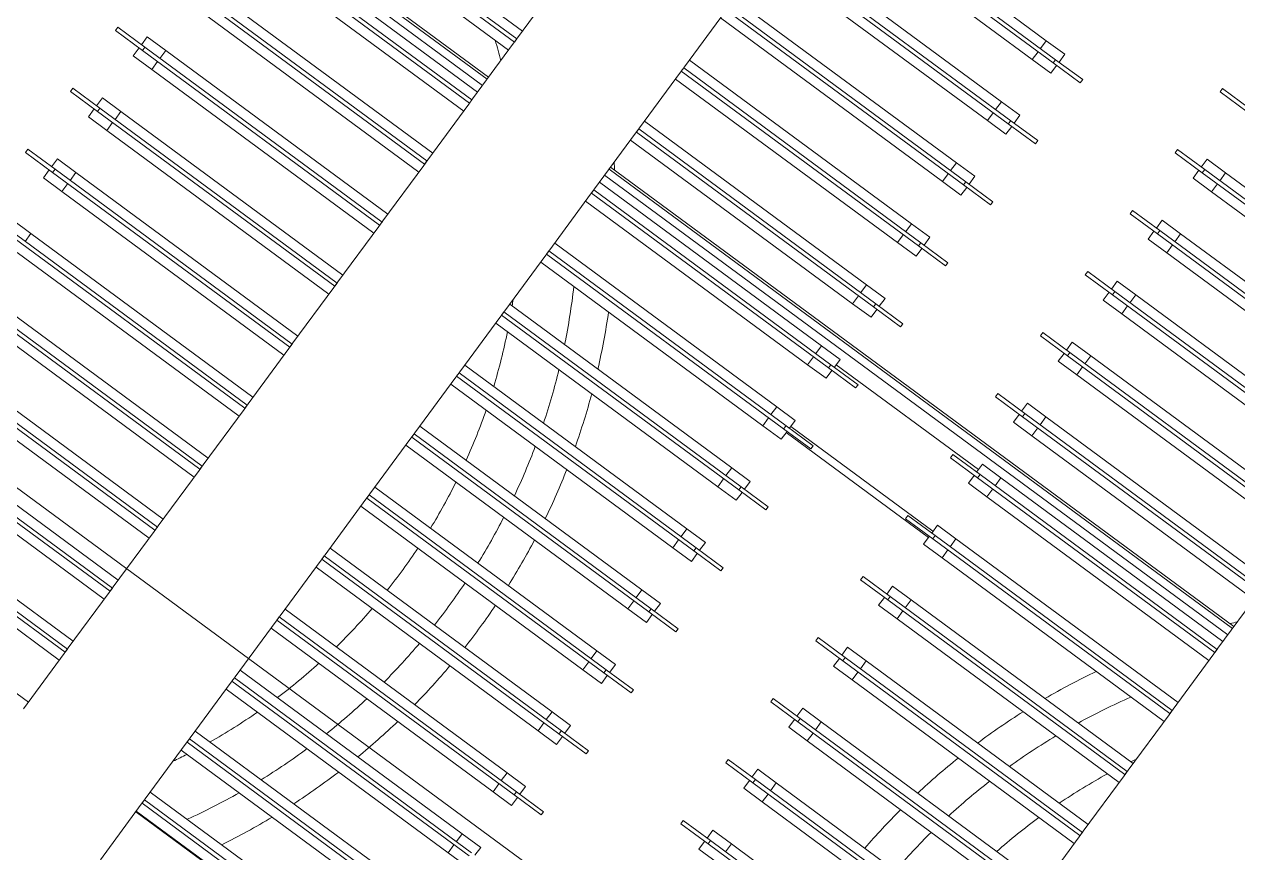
# Model space of a CAD drawing. Header units: metres. Extents: x 432095 to 435012, y 2470938 to 2473256.
# Drawn here: x 433754.327 to 433755.048, y 2471304.775 to 2471305.266 of the extents above; entities that cross this region are included whole.
import ezdxf

# ---------------------------------------------------------------- set-up
doc = ezdxf.new("R2010")
doc.units = ezdxf.units.M
doc.header["$MEASUREMENT"] = 0
doc.linetypes.add('MB D$0$HIDDEN', pattern=[0.375, 0.25, -0.125])
doc.layers.add('cong trinh tram 110kv', color=7, linetype='Continuous', lineweight=5)
doc.layers.add('MB D$0$net dut du kien lam', color=8, linetype='MB D$0$HIDDEN', lineweight=20)

# ---------------------------------------------------------------- blocks, each defined once
blk = doc.blocks.new('MB D$0$MBA 63')
at = {"layer": 'MB D$0$net dut du kien lam', "color": 0, "linetype": 'ByBlock', "ltscale": 3}
blk.add_lwpolyline([(104138.6, 27512.25), (104138.6, 33512.25), (100638.6, 33512.25), (100638.6, 27512.25)], close=True, dxfattribs=at)
blk = doc.blocks.new('MB D$0$mba 1')
at = {"layer": 'cong trinh tram 110kv'}
for p, q in [((-19232.71, 4567.45), (-19232.71, 4526.45)), ((-19232.71, 4531.95), (-18772.71, 4531.95)), ((-19232.71, 4531.45), (-19068.87, 4531.45)), ((-19322.71, 4522.45), (-19322.71, 4481.45)), ((-19232.71, 4522.45), (-19232.71, 4526.45)), ((-19057.71, 4525.65), (-19232.71, 4525.65)), ((-19232.71, 4525.65), (-19232.71, 4523.25)), ((-19232.71, 4523.25), (-19057.71, 4523.25)), ((-19232.71, 4522.45), (-19232.71, 4481.45)), ((-19322.71, 4517.45), (-19486.55, 4517.45)), ((-19068.87, 4517.45), (-19232.71, 4517.45)), ((-19486.55, 4486.45), (-19322.71, 4486.45)), ((-19232.71, 4486.45), (-19068.87, 4486.45)), ((-19322.71, 4480.65), (-19497.71, 4480.65)), ((-19497.71, 4478.25), (-19322.71, 4478.25)), ((-19322.71, 4481.45), (-19322.71, 4477.45)), ((-19322.71, 4478.25), (-19322.71, 4480.65)), ((-19322.71, 4477.45), (-19322.71, 4436.45)), ((-19232.71, 4477.45), (-19232.71, 4481.45)), ((-19057.71, 4480.65), (-19232.71, 4480.65)), ((-19232.71, 4480.65), (-19232.71, 4478.25)), ((-19232.71, 4478.25), (-19057.71, 4478.25)), ((-19232.71, 4477.45), (-19232.71, 4436.45)), ((-19322.71, 4472.45), (-19486.55, 4472.45)), ((-19068.87, 4472.45), (-19232.71, 4472.45)), ((-19486.55, 4441.45), (-19322.71, 4441.45)), ((-19232.71, 4441.45), (-19068.87, 4441.45)), ((-19055.21, 4441.45), (-19068.87, 4441.45)), ((-19068.87, 4441.45), (-19068.87, 4435.65)), ((-19322.71, 4435.65), (-19497.71, 4435.65)), ((-19322.71, 4436.45), (-19322.71, 4432.45)), ((-19322.71, 4433.25), (-19322.71, 4435.65)), ((-19232.71, 4432.45), (-19232.71, 4436.45)), ((-19057.71, 4435.65), (-19232.71, 4435.65)), ((-19232.71, 4435.65), (-19232.71, 4433.25)), ((-19497.71, 4433.25), (-19322.71, 4433.25)), ((-19322.71, 4427.45), (-19486.55, 4427.45)), ((-19322.71, 4432.45), (-19322.71, 4391.45)), ((-19232.71, 4433.25), (-19057.71, 4433.25)), ((-19232.71, 4432.45), (-19232.71, 4391.45)), ((-19068.87, 4427.45), (-19232.71, 4427.45)), ((-19068.87, 4427.45), (-19068.87, 4433.25)), ((-19068.87, 4427.45), (-19055.21, 4427.45)), ((-19055.21, 4427.45), (-19055.21, 4433.25)), ((-19322.71, 4390.65), (-19497.71, 4390.65)), ((-19486.55, 4396.45), (-19322.71, 4396.45)), ((-19322.71, 4391.45), (-19322.71, 4387.45)), ((-19322.71, 4388.25), (-19322.71, 4390.65)), ((-19232.71, 4396.45), (-19068.87, 4396.45)), ((-19232.71, 4387.45), (-19232.71, 4391.45)), ((-19057.71, 4390.65), (-19232.71, 4390.65)), ((-19232.71, 4390.65), (-19232.71, 4388.25)), ((-19055.21, 4396.45), (-19068.87, 4396.45)), ((-19068.87, 4396.45), (-19068.87, 4390.65)), ((-19057.71, 4390.65), (-19037.71, 4390.65)), ((-19057.71, 4390.65), (-19057.71, 4388.25)), ((-19055.21, 4396.45), (-19055.21, 4390.65)), ((-19037.71, 4388.25), (-19037.71, 4390.65)), ((-19497.71, 4388.25), (-19322.71, 4388.25)), ((-19322.71, 4387.45), (-19322.71, 4346.45)), ((-19232.71, 4388.25), (-19057.71, 4388.25)), ((-19232.71, 4387.45), (-19232.71, 4346.45)), ((-19068.87, 4382.45), (-19068.87, 4388.25)), ((-19037.71, 4388.25), (-19057.71, 4388.25)), ((-19055.21, 4382.45), (-19055.21, 4388.25)), ((-19322.71, 4382.45), (-19486.55, 4382.45)), ((-19068.87, 4382.45), (-19232.71, 4382.45)), ((-19068.87, 4382.45), (-19055.21, 4382.45)), ((-19486.55, 4351.45), (-19322.71, 4351.45)), ((-19232.71, 4351.45), (-19068.87, 4351.45)), ((-19055.21, 4351.45), (-19068.87, 4351.45)), ((-19068.87, 4351.45), (-19068.87, 4345.65)), ((-19055.21, 4351.45), (-19055.21, 4345.65)), ((-18936.55, 4351.45), (-18950.21, 4351.45)), ((-18950.21, 4351.45), (-18950.21, 4345.65)), ((-19322.71, 4345.65), (-19497.71, 4345.65)), ((-19497.71, 4343.25), (-19322.71, 4343.25)), ((-19322.71, 4346.45), (-19322.71, 4342.45)), ((-19322.71, 4343.25), (-19322.71, 4345.65)), ((-19322.71, 4342.45), (-19322.71, 4301.45)), ((-19232.71, 4342.45), (-19232.71, 4346.45)), ((-19057.71, 4345.65), (-19232.71, 4345.65)), ((-19232.71, 4345.65), (-19232.71, 4343.25)), ((-19232.71, 4343.25), (-19057.71, 4343.25)), ((-19232.71, 4342.45), (-19232.71, 4301.45)), ((-19068.87, 4337.45), (-19068.87, 4343.25)), ((-19057.71, 4345.65), (-19037.71, 4345.65)), ((-19057.71, 4345.65), (-19057.71, 4343.25)), ((-19037.71, 4343.25), (-19057.71, 4343.25)), ((-19055.21, 4337.45), (-19055.21, 4343.25)), ((-19037.71, 4343.25), (-19037.71, 4345.65)), ((-18967.71, 4345.65), (-18947.71, 4345.65)), ((-18967.71, 4345.65), (-18967.71, 4343.25)), ((-18947.71, 4343.25), (-18967.71, 4343.25)), ((-18950.21, 4337.45), (-18950.21, 4343.25)), ((-18947.71, 4343.25), (-18947.71, 4345.65)), ((-18772.71, 4345.65), (-18947.71, 4345.65)), ((-18947.71, 4343.25), (-18772.71, 4343.25)), ((-18936.55, 4337.45), (-18936.55, 4343.25)), ((-19322.71, 4337.45), (-19486.55, 4337.45)), ((-19068.87, 4337.45), (-19232.71, 4337.45)), ((-19068.87, 4337.45), (-19055.21, 4337.45)), ((-18950.21, 4337.45), (-18936.55, 4337.45)), ((-18772.71, 4337.45), (-18936.55, 4337.45)), ((-19486.55, 4306.45), (-19322.71, 4306.45)), ((-19232.71, 4306.45), (-19068.87, 4306.45)), ((-19055.21, 4306.45), (-19068.87, 4306.45)), ((-19068.87, 4306.45), (-19068.87, 4300.65)), ((-19055.21, 4306.45), (-19055.21, 4300.65)), ((-18936.55, 4306.45), (-18950.21, 4306.45)), ((-18950.21, 4306.45), (-18950.21, 4300.65)), ((-18936.55, 4306.45), (-18772.71, 4306.45)), ((-18936.55, 4306.45), (-18936.55, 4300.65)), ((-19322.71, 4300.65), (-19497.71, 4300.65)), ((-19497.71, 4298.25), (-19322.71, 4298.25)), ((-19486.55, 4292.45), (-19486.55, 4298.25)), ((-19322.71, 4301.45), (-19322.71, 4297.45)), ((-19322.71, 4298.25), (-19322.71, 4300.65)), ((-19322.71, 4297.45), (-19322.71, 4256.45)), ((-19232.71, 4297.45), (-19232.71, 4301.45)), ((-19057.71, 4300.65), (-19232.71, 4300.65)), ((-19232.71, 4300.65), (-19232.71, 4298.25)), ((-19232.71, 4298.25), (-19057.71, 4298.25)), ((-19232.71, 4297.45), (-19232.71, 4256.45)), ((-19068.87, 4292.45), (-19068.87, 4298.25)), ((-19057.71, 4300.65), (-19037.71, 4300.65)), ((-19057.71, 4300.65), (-19057.71, 4298.25)), ((-19037.71, 4298.25), (-19057.71, 4298.25)), ((-19055.21, 4292.45), (-19055.21, 4298.25)), ((-19037.71, 4298.25), (-19037.71, 4300.65)), ((-18967.71, 4300.65), (-18947.71, 4300.65)), ((-18967.71, 4300.65), (-18967.71, 4298.25)), ((-18947.71, 4298.25), (-18967.71, 4298.25)), ((-18950.21, 4292.45), (-18950.21, 4298.25)), ((-18947.71, 4298.25), (-18947.71, 4300.65)), ((-18772.71, 4300.65), (-18947.71, 4300.65)), ((-18947.71, 4298.25), (-18772.71, 4298.25)), ((-18936.55, 4292.45), (-18936.55, 4298.25)), ((-19500.21, 4292.45), (-19486.55, 4292.45)), ((-19322.71, 4292.45), (-19486.55, 4292.45)), ((-19068.87, 4292.45), (-19232.71, 4292.45)), ((-19068.87, 4292.45), (-19055.21, 4292.45)), ((-18950.21, 4292.45), (-18936.55, 4292.45)), ((-18772.71, 4292.45), (-18936.55, 4292.45)), ((-19486.55, 4261.45), (-19500.21, 4261.45)), ((-19500.21, 4261.45), (-19500.21, 4255.65)), ((-19486.55, 4261.45), (-19322.71, 4261.45)), ((-19486.55, 4261.45), (-19486.55, 4255.65)), ((-19232.71, 4261.45), (-19068.87, 4261.45)), ((-19055.21, 4261.45), (-19068.87, 4261.45)), ((-19068.87, 4261.45), (-19068.87, 4255.65)), ((-19055.21, 4261.45), (-19055.21, 4255.65)), ((-18936.55, 4261.45), (-18950.21, 4261.45)), ((-18950.21, 4261.45), (-18950.21, 4255.65)), ((-18936.55, 4261.45), (-18772.71, 4261.45)), ((-18936.55, 4261.45), (-18936.55, 4255.65)), ((-19517.71, 4255.65), (-19497.71, 4255.65)), ((-19517.71, 4255.65), (-19517.71, 4253.25)), ((-19497.71, 4253.25), (-19497.71, 4255.65)), ((-19322.71, 4255.65), (-19497.71, 4255.65)), ((-19322.71, 4256.45), (-19322.71, 4252.45)), ((-19322.71, 4253.25), (-19322.71, 4255.65)), ((-19232.71, 4252.45), (-19232.71, 4256.45)), ((-19057.71, 4255.65), (-19232.71, 4255.65)), ((-19232.71, 4255.65), (-19232.71, 4253.25)), ((-19057.71, 4255.65), (-19037.71, 4255.65)), ((-19057.71, 4255.65), (-19057.71, 4253.25)), ((-19037.71, 4253.25), (-19037.71, 4255.65)), ((-18967.71, 4255.65), (-18947.71, 4255.65)), ((-18967.71, 4255.65), (-18967.71, 4253.25)), ((-18947.71, 4253.25), (-18947.71, 4255.65)), ((-18772.71, 4255.65), (-18947.71, 4255.65)), ((-19497.71, 4253.25), (-19517.71, 4253.25)), ((-19500.21, 4247.45), (-19500.21, 4253.25)), ((-19500.21, 4247.45), (-19486.55, 4247.45)), ((-19497.71, 4253.25), (-19322.71, 4253.25)), ((-19486.55, 4247.45), (-19486.55, 4253.25)), ((-19322.71, 4247.45), (-19486.55, 4247.45)), ((-19322.71, 4252.45), (-19322.71, 4211.45)), ((-19232.71, 4253.25), (-19057.71, 4253.25)), ((-19232.71, 4252.45), (-19232.71, 4211.45)), ((-19068.87, 4247.45), (-19232.71, 4247.45)), ((-19068.87, 4247.45), (-19068.87, 4253.25)), ((-19068.87, 4247.45), (-19055.21, 4247.45)), ((-19037.71, 4253.25), (-19057.71, 4253.25)), ((-19055.21, 4247.45), (-19055.21, 4253.25)), ((-18947.71, 4253.25), (-18967.71, 4253.25)), ((-18950.21, 4247.45), (-18950.21, 4253.25)), ((-18950.21, 4247.45), (-18936.55, 4247.45)), ((-18947.71, 4253.25), (-18772.71, 4253.25)), ((-18936.55, 4247.45), (-18936.55, 4253.25)), ((-18772.71, 4247.45), (-18936.55, 4247.45)), ((-18772.71, 4252.45), (-18772.71, 4211.45)), ((-19517.71, 4210.65), (-19497.71, 4210.65)), ((-19517.71, 4210.65), (-19517.71, 4208.25)), ((-19486.55, 4216.45), (-19500.21, 4216.45)), ((-19500.21, 4216.45), (-19500.21, 4210.65)), ((-19497.71, 4208.25), (-19497.71, 4210.65)), ((-19322.71, 4210.65), (-19497.71, 4210.65)), ((-19486.55, 4216.45), (-19322.71, 4216.45)), ((-19486.55, 4216.45), (-19486.55, 4210.65)), ((-19322.71, 4211.45), (-19322.71, 4207.45)), ((-19322.71, 4208.25), (-19322.71, 4210.65)), ((-19232.71, 4216.45), (-19068.87, 4216.45)), ((-19232.71, 4207.45), (-19232.71, 4211.45)), ((-19057.71, 4210.65), (-19232.71, 4210.65)), ((-19232.71, 4210.65), (-19232.71, 4208.25)), ((-19055.21, 4216.45), (-19068.87, 4216.45)), ((-19068.87, 4216.45), (-19068.87, 4210.65)), ((-19057.71, 4210.65), (-19037.71, 4210.65)), ((-19057.71, 4210.65), (-19057.71, 4208.25)), ((-19055.21, 4216.45), (-19055.21, 4210.65)), ((-19037.71, 4208.25), (-19037.71, 4210.65)), ((-18967.71, 4210.65), (-18947.71, 4210.65)), ((-18967.71, 4210.65), (-18967.71, 4208.25)), ((-18936.55, 4216.45), (-18950.21, 4216.45)), ((-18950.21, 4216.45), (-18950.21, 4210.65)), ((-18947.71, 4208.25), (-18947.71, 4210.65)), ((-18772.71, 4210.65), (-18947.71, 4210.65)), ((-18936.55, 4216.45), (-18772.71, 4216.45)), ((-18936.55, 4216.45), (-18936.55, 4210.65)), ((-18772.71, 4211.45), (-18772.71, 4207.45)), ((-18772.71, 4208.25), (-18772.71, 4210.65)), ((-19497.71, 4208.25), (-19517.71, 4208.25)), ((-19500.21, 4202.45), (-19500.21, 4208.25)), ((-19497.71, 4208.25), (-19322.71, 4208.25)), ((-19486.55, 4202.45), (-19486.55, 4208.25)), ((-19322.71, 4207.45), (-19322.71, 4166.45)), ((-19232.71, 4208.25), (-19057.71, 4208.25)), ((-19232.71, 4207.45), (-19232.71, 4166.45)), ((-19068.87, 4202.45), (-19068.87, 4208.25)), ((-19037.71, 4208.25), (-19057.71, 4208.25)), ((-19055.21, 4202.45), (-19055.21, 4208.25)), ((-18947.71, 4208.25), (-18967.71, 4208.25)), ((-18950.21, 4202.45), (-18950.21, 4208.25)), ((-18947.71, 4208.25), (-18772.71, 4208.25)), ((-18936.55, 4202.45), (-18936.55, 4208.25)), ((-18772.71, 4207.45), (-18772.71, 4166.45)), ((-19500.21, 4202.45), (-19486.55, 4202.45)), ((-19322.71, 4202.45), (-19486.55, 4202.45)), ((-19068.87, 4202.45), (-19232.71, 4202.45)), ((-19068.87, 4202.45), (-19055.21, 4202.45)), ((-18950.21, 4202.45), (-18936.55, 4202.45)), ((-18772.71, 4202.45), (-18936.55, 4202.45)), ((-19486.55, 4171.45), (-19500.21, 4171.45)), ((-19500.21, 4171.45), (-19500.21, 4165.65)), ((-19486.55, 4171.45), (-19322.71, 4171.45)), ((-19486.55, 4171.45), (-19486.55, 4165.65)), ((-19232.71, 4171.45), (-19068.87, 4171.45)), ((-19055.21, 4171.45), (-19068.87, 4171.45)), ((-19068.87, 4171.45), (-19068.87, 4165.65)), ((-19055.21, 4171.45), (-19055.21, 4165.65)), ((-18936.55, 4171.45), (-18950.21, 4171.45)), ((-18950.21, 4171.45), (-18950.21, 4165.65)), ((-18936.55, 4171.45), (-18772.71, 4171.45)), ((-18936.55, 4171.45), (-18936.55, 4165.65)), ((-19517.71, 4165.65), (-19497.71, 4165.65)), ((-19517.71, 4165.65), (-19517.71, 4163.25)), ((-19497.71, 4163.25), (-19517.71, 4163.25)), ((-19500.21, 4157.45), (-19500.21, 4163.25)), ((-19497.71, 4163.25), (-19497.71, 4165.65)), ((-19322.71, 4165.65), (-19497.71, 4165.65)), ((-19497.71, 4163.25), (-19322.71, 4163.25)), ((-19486.55, 4157.45), (-19486.55, 4163.25)), ((-19322.71, 4166.45), (-19322.71, 4162.45)), ((-19322.71, 4163.25), (-19322.71, 4165.65)), ((-19322.71, 4162.45), (-19322.71, 4121.45)), ((-19232.71, 4162.45), (-19232.71, 4166.45)), ((-19057.71, 4165.65), (-19232.71, 4165.65)), ((-19232.71, 4165.65), (-19232.71, 4163.25)), ((-19232.71, 4163.25), (-19057.71, 4163.25)), ((-19232.71, 4162.45), (-19232.71, 4121.45)), ((-19068.87, 4157.45), (-19068.87, 4163.25)), ((-19057.71, 4165.65), (-19037.71, 4165.65)), ((-19057.71, 4165.65), (-19057.71, 4163.25)), ((-19037.71, 4163.25), (-19057.71, 4163.25)), ((-19055.21, 4157.45), (-19055.21, 4163.25)), ((-19037.71, 4163.25), (-19037.71, 4165.65)), ((-18967.71, 4165.65), (-18947.71, 4165.65)), ((-18967.71, 4165.65), (-18967.71, 4163.25)), ((-18947.71, 4163.25), (-18967.71, 4163.25)), ((-18950.21, 4157.45), (-18950.21, 4163.25)), ((-18947.71, 4163.25), (-18947.71, 4165.65)), ((-18772.71, 4165.65), (-18947.71, 4165.65)), ((-18947.71, 4163.25), (-18772.71, 4163.25)), ((-18936.55, 4157.45), (-18936.55, 4163.25)), ((-18772.71, 4166.45), (-18772.71, 4162.45)), ((-18772.71, 4163.25), (-18772.71, 4165.65)), ((-18772.71, 4162.45), (-18772.71, 4121.45)), ((-19500.21, 4157.45), (-19486.55, 4157.45)), ((-19322.71, 4157.45), (-19486.55, 4157.45)), ((-19068.87, 4157.45), (-19232.71, 4157.45)), ((-19068.87, 4157.45), (-19055.21, 4157.45)), ((-18950.21, 4157.45), (-18936.55, 4157.45)), ((-18772.71, 4157.45), (-18936.55, 4157.45)), ((-19486.55, 4126.45), (-19322.71, 4126.45)), ((-19232.71, 4126.45), (-19068.87, 4126.45)), ((-19055.21, 4126.45), (-19068.87, 4126.45)), ((-19068.87, 4126.45), (-19068.87, 4120.65)), ((-19055.21, 4126.45), (-19055.21, 4120.65)), ((-18936.55, 4126.45), (-18950.21, 4126.45)), ((-18950.21, 4126.45), (-18950.21, 4120.65)), ((-18936.55, 4126.45), (-18772.71, 4126.45)), ((-18936.55, 4126.45), (-18936.55, 4120.65)), ((-19322.71, 4120.65), (-19497.71, 4120.65)), ((-19497.71, 4118.25), (-19322.71, 4118.25)), ((-19322.71, 4121.45), (-19322.71, 4117.45)), ((-19322.71, 4118.25), (-19322.71, 4120.65)), ((-19322.71, 4117.45), (-19322.71, 4076.45)), ((-19232.71, 4117.45), (-19232.71, 4121.45)), ((-19057.71, 4120.65), (-19232.71, 4120.65)), ((-19232.71, 4120.65), (-19232.71, 4118.25)), ((-19232.71, 4118.25), (-19057.71, 4118.25)), ((-19232.71, 4117.45), (-19232.71, 4076.45)), ((-19068.87, 4112.45), (-19068.87, 4118.25)), ((-19057.71, 4120.65), (-19037.71, 4120.65)), ((-19057.71, 4120.65), (-19057.71, 4118.25)), ((-19037.71, 4118.25), (-19057.71, 4118.25)), ((-19055.21, 4121.45), (-18950.21, 4121.45)), ((-19055.21, 4112.45), (-19055.21, 4118.25)), ((-19055.21, 4116.95), (-18950.21, 4116.95)), ((-19037.71, 4118.25), (-19037.71, 4120.65)), ((-18967.71, 4120.65), (-18947.71, 4120.65)), ((-18967.71, 4120.65), (-18967.71, 4118.25)), ((-18947.71, 4118.25), (-18967.71, 4118.25)), ((-18950.21, 4112.45), (-18950.21, 4118.25)), ((-18947.71, 4118.25), (-18947.71, 4120.65)), ((-18772.71, 4120.65), (-18947.71, 4120.65)), ((-18947.71, 4118.25), (-18772.71, 4118.25)), ((-18936.55, 4112.45), (-18936.55, 4118.25)), ((-18772.71, 4121.45), (-18772.71, 4117.45)), ((-18772.71, 4118.25), (-18772.71, 4120.65)), ((-18772.71, 4117.45), (-18772.71, 4076.45)), ((-19322.71, 4112.45), (-19486.55, 4112.45)), ((-19068.87, 4112.45), (-19232.71, 4112.45)), ((-19068.87, 4112.45), (-19055.21, 4112.45)), ((-18950.21, 4112.45), (-18936.55, 4112.45)), ((-18772.71, 4112.45), (-18936.55, 4112.45)), ((-19486.55, 4081.45), (-19322.71, 4081.45)), ((-19232.71, 4081.45), (-19068.87, 4081.45)), ((-19055.21, 4081.45), (-19068.87, 4081.45)), ((-19068.87, 4081.45), (-19068.87, 4075.65)), ((-19055.21, 4081.45), (-19055.21, 4075.65)), ((-18936.55, 4081.45), (-18950.21, 4081.45)), ((-18950.21, 4081.45), (-18950.21, 4075.65)), ((-18936.55, 4081.45), (-18772.71, 4081.45)), ((-18936.55, 4081.45), (-18936.55, 4075.65)), ((-19322.71, 4075.65), (-19497.71, 4075.65)), ((-19497.71, 4073.25), (-19322.71, 4073.25)), ((-19322.71, 4076.45), (-19322.71, 4072.45)), ((-19322.71, 4073.25), (-19322.71, 4075.65)), ((-19232.71, 4072.45), (-19232.71, 4076.45)), ((-19057.71, 4075.65), (-19232.71, 4075.65)), ((-19232.71, 4075.65), (-19232.71, 4073.25)), ((-19232.71, 4073.25), (-19057.71, 4073.25)), ((-19068.87, 4067.45), (-19068.87, 4073.25)), ((-19057.71, 4075.65), (-19037.71, 4075.65)), ((-19057.71, 4075.65), (-19057.71, 4073.25)), ((-19037.71, 4073.25), (-19057.71, 4073.25)), ((-19055.21, 4067.45), (-19055.21, 4073.25)), ((-19037.71, 4073.25), (-19037.71, 4075.65)), ((-18967.71, 4075.65), (-18947.71, 4075.65)), ((-18967.71, 4075.65), (-18967.71, 4073.25)), ((-18947.71, 4073.25), (-18967.71, 4073.25)), ((-18950.21, 4067.45), (-18950.21, 4073.25)), ((-18947.71, 4073.25), (-18947.71, 4075.65)), ((-18772.71, 4075.65), (-18947.71, 4075.65)), ((-18947.71, 4073.25), (-18772.71, 4073.25)), ((-18936.55, 4067.45), (-18936.55, 4073.25)), ((-18772.71, 4076.45), (-18772.71, 4072.45)), ((-18772.71, 4073.25), (-18772.71, 4075.65)), ((-19322.71, 4067.45), (-19486.55, 4067.45)), ((-19322.71, 4072.45), (-19322.71, 4031.45)), ((-19232.71, 4072.45), (-19232.71, 4031.45)), ((-19068.87, 4067.45), (-19232.71, 4067.45)), ((-19068.87, 4067.45), (-19055.21, 4067.45)), ((-19055.21, 4071.45), (-18950.21, 4071.45)), ((-18950.21, 4067.45), (-18936.55, 4067.45)), ((-18772.71, 4067.45), (-18936.55, 4067.45)), ((-18772.71, 4072.45), (-18772.71, 4031.45)), ((-19782.71, 4062.45), (-19322.71, 4062.45)), ((-19232.71, 4062.45), (-18772.71, 4062.45)), ((-19782.71, 4057.95), (-19322.71, 4057.95)), ((-19782.71, 4056.45), (-19322.71, 4056.45)), ((-19232.71, 4057.95), (-18772.71, 4057.95)), ((-19232.71, 4056.45), (-18772.71, 4056.45)), ((-19322.71, 4030.65), (-19497.71, 4030.65)), ((-19486.55, 4036.45), (-19322.71, 4036.45)), ((-19322.71, 4031.45), (-19322.71, 4027.45)), ((-19322.71, 4028.25), (-19322.71, 4030.65)), ((-19232.71, 4036.45), (-19068.87, 4036.45)), ((-19232.71, 4027.45), (-19232.71, 4031.45)), ((-19057.71, 4030.65), (-19232.71, 4030.65)), ((-19232.71, 4030.65), (-19232.71, 4028.25)), ((-19055.21, 4036.45), (-19068.87, 4036.45)), ((-19068.87, 4036.45), (-19068.87, 4030.65)), ((-19057.71, 4030.65), (-19037.71, 4030.65)), ((-19057.71, 4030.65), (-19057.71, 4028.25)), ((-19055.21, 4036.45), (-19055.21, 4030.65)), ((-19037.71, 4028.25), (-19037.71, 4030.65)), ((-18967.71, 4030.65), (-18947.71, 4030.65)), ((-18967.71, 4030.65), (-18967.71, 4028.25)), ((-18936.55, 4036.45), (-18950.21, 4036.45)), ((-18950.21, 4036.45), (-18950.21, 4030.65)), ((-18947.71, 4028.25), (-18947.71, 4030.65)), ((-18772.71, 4030.65), (-18947.71, 4030.65)), ((-18936.55, 4036.45), (-18772.71, 4036.45)), ((-18936.55, 4036.45), (-18936.55, 4030.65)), ((-19497.71, 4028.25), (-19322.71, 4028.25)), ((-19322.71, 4027.45), (-19322.71, 3986.45)), ((-19232.71, 4028.25), (-19057.71, 4028.25)), ((-19232.71, 4027.45), (-19232.71, 3986.45)), ((-19068.87, 4022.45), (-19068.87, 4028.25)), ((-19037.71, 4028.25), (-19057.71, 4028.25)), ((-19055.21, 4022.45), (-19055.21, 4028.25)), ((-18947.71, 4028.25), (-18967.71, 4028.25)), ((-18950.21, 4022.45), (-18950.21, 4028.25)), ((-18947.71, 4028.25), (-18772.71, 4028.25)), ((-18936.55, 4022.45), (-18936.55, 4028.25)), ((-19322.71, 4022.45), (-19486.55, 4022.45)), ((-19068.87, 4022.45), (-19232.71, 4022.45)), ((-19068.87, 4022.45), (-19055.21, 4022.45)), ((-18950.21, 4022.45), (-18936.55, 4022.45)), ((-18772.71, 4022.45), (-18936.55, 4022.45)), ((-19232.71, 3991.45), (-19068.87, 3991.45)), ((-19055.21, 3991.45), (-19068.87, 3991.45)), ((-19068.87, 3991.45), (-19068.87, 3985.65)), ((-19055.21, 3991.45), (-19055.21, 3985.65)), ((-18936.55, 3991.45), (-18950.21, 3991.45)), ((-18950.21, 3991.45), (-18950.21, 3985.65)), ((-18936.55, 3991.45), (-18772.71, 3991.45)), ((-18936.55, 3991.45), (-18936.55, 3985.65)), ((-19232.71, 3982.45), (-19232.71, 3986.45)), ((-19057.71, 3985.65), (-19232.71, 3985.65)), ((-19232.71, 3985.65), (-19232.71, 3983.25)), ((-19232.71, 3983.25), (-19057.71, 3983.25)), ((-19232.71, 3982.45), (-19232.71, 3941.45)), ((-19068.87, 3977.45), (-19068.87, 3983.25)), ((-19057.71, 3985.65), (-19037.71, 3985.65)), ((-19057.71, 3985.65), (-19057.71, 3983.25)), ((-19037.71, 3983.25), (-19057.71, 3983.25)), ((-19055.21, 3977.45), (-19055.21, 3983.25)), ((-19037.71, 3983.25), (-19037.71, 3985.65)), ((-18967.71, 3985.65), (-18947.71, 3985.65)), ((-18967.71, 3985.65), (-18967.71, 3983.25)), ((-18947.71, 3983.25), (-18967.71, 3983.25)), ((-18950.21, 3977.45), (-18950.21, 3983.25)), ((-18947.71, 3983.25), (-18947.71, 3985.65)), ((-18772.71, 3985.65), (-18947.71, 3985.65)), ((-18947.71, 3983.25), (-18772.71, 3983.25)), ((-18936.55, 3977.45), (-18936.55, 3983.25)), ((-19068.87, 3977.45), (-19232.71, 3977.45)), ((-19068.87, 3977.45), (-19055.21, 3977.45)), ((-18950.21, 3977.45), (-18936.55, 3977.45)), ((-18772.71, 3977.45), (-18936.55, 3977.45)), ((-19232.71, 3946.45), (-19068.87, 3946.45)), ((-19055.21, 3946.45), (-19068.87, 3946.45)), ((-19068.87, 3946.45), (-19068.87, 3940.65)), ((-19055.21, 3946.45), (-19055.21, 3940.65)), ((-18936.55, 3946.45), (-18950.21, 3946.45)), ((-18950.21, 3946.45), (-18950.21, 3940.65)), ((-18936.55, 3946.45), (-18772.71, 3946.45)), ((-18936.55, 3946.45), (-18936.55, 3940.65)), ((-19057.71, 3940.65), (-19232.71, 3940.65)), ((-19232.71, 3938.25), (-19057.71, 3938.25)), ((-19068.87, 3932.45), (-19068.87, 3938.25)), ((-19057.71, 3940.65), (-19037.71, 3940.65)), ((-19057.71, 3940.65), (-19057.71, 3938.25)), ((-19037.71, 3938.25), (-19057.71, 3938.25)), ((-19055.21, 3932.45), (-19055.21, 3938.25)), ((-19037.71, 3938.25), (-19037.71, 3940.65)), ((-18967.71, 3940.65), (-18947.71, 3940.65)), ((-18967.71, 3940.65), (-18967.71, 3938.25)), ((-18947.71, 3938.25), (-18967.71, 3938.25)), ((-18950.21, 3932.45), (-18950.21, 3938.25)), ((-18947.71, 3938.25), (-18947.71, 3940.65)), ((-18772.71, 3940.65), (-18947.71, 3940.65)), ((-18947.71, 3938.25), (-18772.71, 3938.25)), ((-18936.55, 3932.45), (-18936.55, 3938.25)), ((-19068.87, 3932.45), (-19232.71, 3932.45)), ((-19068.87, 3932.45), (-19055.21, 3932.45)), ((-18950.21, 3932.45), (-18936.55, 3932.45)), ((-18772.71, 3932.45), (-18936.55, 3932.45)), ((-19232.71, 3901.45), (-19068.87, 3901.45)), ((-19055.21, 3901.45), (-19068.87, 3901.45)), ((-19068.87, 3901.45), (-19068.87, 3895.65)), ((-19055.21, 3901.45), (-19055.21, 3895.65)), ((-18936.55, 3901.45), (-18950.21, 3901.45)), ((-18950.21, 3901.45), (-18950.21, 3895.65)), ((-18936.55, 3901.45), (-18772.71, 3901.45)), ((-18936.55, 3901.45), (-18936.55, 3895.65)), ((-19057.71, 3895.65), (-19232.71, 3895.65)), ((-19232.71, 3893.25), (-19057.71, 3893.25)), ((-19068.87, 3887.45), (-19068.87, 3893.25)), ((-19057.71, 3895.65), (-19037.71, 3895.65)), ((-19057.71, 3895.65), (-19057.71, 3893.25)), ((-19037.71, 3893.25), (-19057.71, 3893.25)), ((-19055.21, 3887.45), (-19055.21, 3893.25)), ((-19037.71, 3893.25), (-19037.71, 3895.65)), ((-18967.71, 3895.65), (-18947.71, 3895.65)), ((-18967.71, 3895.65), (-18967.71, 3893.25)), ((-18947.71, 3893.25), (-18967.71, 3893.25)), ((-18950.21, 3887.45), (-18950.21, 3893.25)), ((-18947.71, 3893.25), (-18947.71, 3895.65)), ((-18772.71, 3895.65), (-18947.71, 3895.65)), ((-18947.71, 3893.25), (-18772.71, 3893.25)), ((-18936.55, 3887.45), (-18936.55, 3893.25)), ((-19068.87, 3887.45), (-19232.71, 3887.45)), ((-19068.87, 3887.45), (-19055.21, 3887.45)), ((-18950.21, 3887.45), (-18936.55, 3887.45)), ((-18772.71, 3887.45), (-18936.55, 3887.45)), ((-19232.71, 3856.45), (-19068.87, 3856.45)), ((-19057.71, 3850.65), (-19232.71, 3850.65)), ((-19055.21, 3856.45), (-19068.87, 3856.45)), ((-19068.87, 3856.45), (-19068.87, 3850.65)), ((-19057.71, 3850.65), (-19037.71, 3850.65)), ((-19057.71, 3850.65), (-19057.71, 3848.25)), ((-19055.21, 3856.45), (-19055.21, 3850.65)), ((-19037.71, 3848.25), (-19037.71, 3850.65)), ((-18967.71, 3850.65), (-18947.71, 3850.65)), ((-18967.71, 3850.65), (-18967.71, 3848.25)), ((-18936.55, 3856.45), (-18950.21, 3856.45)), ((-18950.21, 3856.45), (-18950.21, 3850.65)), ((-18947.71, 3848.25), (-18947.71, 3850.65)), ((-18772.71, 3850.65), (-18947.71, 3850.65)), ((-18936.55, 3856.45), (-18772.71, 3856.45)), ((-18936.55, 3856.45), (-18936.55, 3850.65)), ((-19232.71, 3848.25), (-19057.71, 3848.25)), ((-19068.87, 3842.45), (-19068.87, 3848.25)), ((-19037.71, 3848.25), (-19057.71, 3848.25)), ((-19055.21, 3842.45), (-19055.21, 3848.25)), ((-18947.71, 3848.25), (-18967.71, 3848.25)), ((-18950.21, 3842.45), (-18950.21, 3848.25)), ((-18947.71, 3848.25), (-18772.71, 3848.25)), ((-18936.55, 3842.45), (-18936.55, 3848.25)), ((-19068.87, 3842.45), (-19232.71, 3842.45)), ((-19068.87, 3842.45), (-19055.21, 3842.45)), ((-18950.21, 3842.45), (-18936.55, 3842.45)), ((-18772.71, 3842.45), (-18936.55, 3842.45)), ((-18967.71, 3805.65), (-18947.71, 3805.65)), ((-18967.71, 3805.65), (-18967.71, 3803.25)), ((-18947.71, 3803.25), (-18967.71, 3803.25))]:
    blk.add_line(p, q, dxfattribs=at)
for centre, radius, start, end in [((-19552.71, 4324.45), 397.3, 24.06363, 29.06342), ((-19552.71, 4324.45), 419.7, 22.70529, 27.37767), ((-19552.71, 4324.45), 362.5, 26.54474, 28.02305), ((-19552.71, 4324.45), 362.5, 18.82984, 24.09657), ((-19552.71, 4324.45), 397.3, 17.12677, 21.8707), ((-19552.71, 4324.45), 419.7, 16.18689, 20.64851), ((-19552.71, 4324.45), 362.5, 11.45631, 16.50733), ((-19552.71, 4324.45), 397.3, 10.44098, 15.02551), ((-19552.71, 4324.45), 419.7, 9.87805, 14.20631), ((-19552.71, 4324.45), 362.5, 4.2715, 9.2069), ((-19552.71, 4324.45), 397.3, 3.89674, 8.39432), ((-19552.71, 4324.45), 419.7, 3.68849, 7.94338), ((-19552.71, 4324.45), 362.5, 357.1538, 2.05519), ((-19552.71, 4324.45), 397.3, 357.40329, 1.8751), ((-19552.71, 4324.45), 419.7, 357.54195, 1.775), ((-19552.71, 4324.45), 362.5, 349.99157, 354.93557), ((-19552.71, 4324.45), 397.3, 350.87611, 355.3802), ((-19552.71, 4324.45), 419.7, 351.36683, 355.62723), ((-18452.71, 4324.45), 419.7, 184.37277, 188.63317), ((-18452.71, 4324.45), 397.3, 184.6198, 189.12389), ((-19552.71, 4324.45), 362.5, 342.66662, 347.73616), ((-19552.71, 4324.45), 397.3, 344.22657, 348.82493), ((-19552.71, 4324.45), 419.7, 345.08846, 349.42835), ((-18452.71, 4324.45), 419.7, 190.57165, 194.91154), ((-18452.71, 4324.45), 397.3, 191.17507, 195.77343), ((-18452.71, 4324.45), 362.5, 192.26384, 197.33338), ((-19552.71, 4324.45), 362.5, 335.03472, 340.33307), ((-19552.71, 4324.45), 397.3, 337.35017, 342.11715), ((-19552.71, 4324.45), 419.7, 338.62028, 343.10104), ((-18452.71, 4324.45), 419.7, 196.89896, 201.37972), ((-18452.71, 4324.45), 397.3, 197.88285, 202.64983), ((-18452.71, 4324.45), 362.5, 199.66693, 204.96528), ((-19552.71, 4324.45), 362.5, 331.97695, 332.56838), ((-19552.71, 4324.45), 397.3, 330.10829, 335.14421), ((-19552.71, 4324.45), 419.7, 331.85094, 336.55275), ((-18452.71, 4324.45), 419.7, 203.44725, 208.14906), ((-18452.71, 4324.45), 397.3, 204.85579, 209.89171), ((-18452.71, 4324.45), 362.5, 207.43162, 208.02305), ((-19552.71, 4324.45), 419.7, 319.68082, 320.31597), ((-18452.71, 4324.45), 419.7, 219.68403, 220.31918), ((-19552.71, 4324.45), 362.5, 307.39357, 309.38163)]:
    blk.add_arc(centre, radius, start, end, dxfattribs=at)

msp = doc.modelspace()

# ---------------------------------------------------------------- block references
at = {"layer": 'cong trinh tram 110kv', "yscale": 0.00100000003283925, "zscale": 0.001}
for name, p, xscale, rotation in [('MB D$0$MBA 63', (433790.66619, 2471403.22024), 0.001000000045165598, 233.6153637256497), ('MB D$0$mba 1', (433772.56501, 2471297.03842), -0.001000000032834317, 143.6153590623919)]:
    msp.add_blockref(name, p, dxfattribs=dict(at, xscale=xscale, rotation=rotation))

doc.saveas('drawing.dxf')
